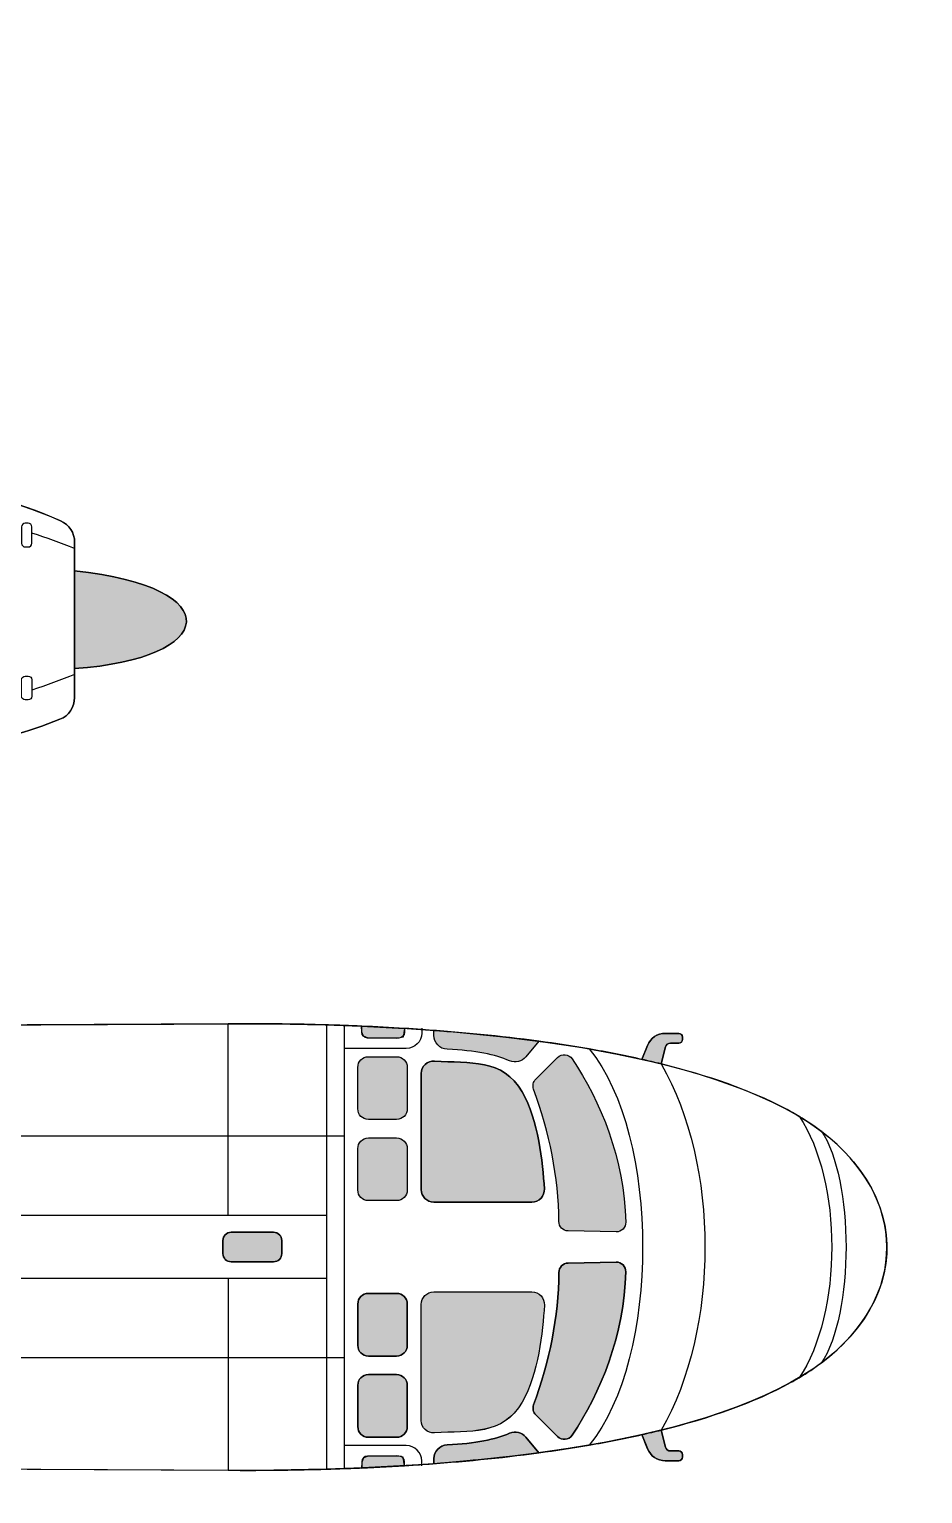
# Model space of a CAD drawing. Extents: x 65 to 351, y 40 to 244.
# Drawn here: x 262.71 to 282.08, y 108.03 to 139.77 of the extents above; entities that cross this region are included whole.
import ezdxf

# ---------------------------------------------------------------- set-up
doc = ezdxf.new("R2010")
doc.units = 0
doc.header["$MEASUREMENT"] = 0
doc.layers.add('4-VIEW', color=7, linetype='CONTINUOUS')
doc.layers.add('SOLIDS', color=7, linetype='CONTINUOUS')

msp = doc.modelspace()

# ---------------------------------------------------------------- hatches: boundary and pattern name
at = {"layer": 'SOLIDS'}
h = msp.add_hatch(color=252, dxfattribs=at)
edge = h.paths.add_edge_path()
edge.add_spline(control_points=[(263.689, 128.033), (263.689, 128.033), (263.689, 125.915), (263.689, 125.915), (266.785, 126.121), (267.055, 127.677), (263.689, 128.033)], knot_values=[0, 0, 0, 0, 1, 1, 1, 2, 2, 2, 2], degree=3, periodic=1)
for points in [[(269.914, 118.034), (269.907, 118.165), (270.845, 118.116), (270.812, 117.927), (270.678, 117.897), (270.053, 117.907), (269.951, 117.945)], [(269.914, 108.718), (269.907, 108.587), (270.845, 108.636), (270.812, 108.826), (270.678, 108.855), (270.053, 108.846), (269.951, 108.809)]]:
    msp.add_hatch(color=254, dxfattribs=at).paths.add_polyline_path(points)
h = msp.add_hatch(color=254, dxfattribs=at)
edge = h.paths.add_edge_path()
edge.add_spline(control_points=[(273.758, 117.839), (273.007, 117.94), (272.24, 118.017), (271.478, 118.073), (271.478, 118.073), (271.478, 118.022), (271.478, 118.022), (271.478, 118.022), (271.478, 117.966), (271.478, 117.966), (271.478, 117.804), (271.607, 117.67), (271.77, 117.664), (272.385, 117.64), (272.811, 117.547), (273.122, 117.412), (273.248, 117.359), (273.389, 117.392), (273.476, 117.498), (273.476, 117.498), (273.758, 117.839), (273.758, 117.839)], knot_values=[0, 0, 0, 0, 1, 1, 1, 2, 2, 2, 3, 3, 3, 4, 4, 4, 5, 5, 5, 6, 6, 6, 7, 7, 7, 7], degree=3, periodic=1)
h = msp.add_hatch(color=252, dxfattribs=at)
edge = h.paths.add_edge_path()
edge.add_spline(control_points=[(276.497, 118.008), (276.324, 118.008), (276.176, 117.908), (276.112, 117.748), (276.112, 117.748), (275.992, 117.445), (275.992, 117.445), (276.131, 117.414), (276.269, 117.381), (276.406, 117.347), (276.406, 117.347), (276.501, 117.713), (276.501, 117.713), (276.513, 117.763), (276.557, 117.798), (276.609, 117.798), (276.609, 117.798), (276.789, 117.798), (276.789, 117.798), (276.833, 117.798), (276.869, 117.833), (276.869, 117.878), (276.869, 117.878), (276.869, 117.928), (276.869, 117.928), (276.869, 117.972), (276.833, 118.008), (276.789, 118.008), (276.789, 118.008), (276.497, 118.008), (276.497, 118.008)], knot_values=[0, 0, 0, 0, 1, 1, 1, 2, 2, 2, 3, 3, 3, 4, 4, 4, 5, 5, 5, 6, 6, 6, 7, 7, 7, 8, 8, 8, 9, 9, 9, 10, 10, 10, 10], degree=3, periodic=1)
h = msp.add_hatch(color=254, dxfattribs=at)
edge = h.paths.add_edge_path()
edge.add_spline(control_points=[(269.83, 117.269), (269.83, 117.269), (269.83, 116.374), (269.83, 116.374), (269.83, 116.246), (269.934, 116.142), (270.061, 116.142), (270.061, 116.142), (270.672, 116.142), (270.672, 116.142), (270.8, 116.142), (270.904, 116.246), (270.904, 116.374), (270.904, 116.374), (270.904, 117.269), (270.904, 117.269), (270.904, 117.397), (270.8, 117.501), (270.672, 117.501), (270.672, 117.501), (270.061, 117.501), (270.061, 117.501), (269.934, 117.501), (269.83, 117.397), (269.83, 117.269)], knot_values=[0, 0, 0, 0, 1, 1, 1, 2, 2, 2, 3, 3, 3, 4, 4, 4, 5, 5, 5, 6, 6, 6, 7, 7, 7, 8, 8, 8, 8], degree=3, periodic=1)
h = msp.add_hatch(color=254, dxfattribs=at)
edge = h.paths.add_edge_path()
edge.add_spline(control_points=[(271.205, 117.137), (271.205, 117.137), (271.205, 114.622), (271.205, 114.622), (271.205, 114.473), (271.326, 114.351), (271.476, 114.351), (271.476, 114.351), (273.605, 114.351), (273.605, 114.351), (273.762, 114.351), (273.886, 114.483), (273.876, 114.639), (273.839, 115.212), (273.745, 116.13), (273.395, 116.738), (272.97, 117.476), (272.265, 117.353), (271.495, 117.407), (271.337, 117.418), (271.205, 117.294), (271.205, 117.137)], knot_values=[0, 0, 0, 0, 1, 1, 1, 2, 2, 2, 3, 3, 3, 4, 4, 4, 5, 5, 5, 6, 6, 6, 7, 7, 7, 7], degree=3, periodic=1)
h = msp.add_hatch(color=254, dxfattribs=at)
edge = h.paths.add_edge_path()
edge.add_spline(control_points=[(273.643, 116.799), (273.985, 115.856), (274.188, 114.899), (274.189, 113.933), (274.189, 113.82), (274.28, 113.728), (274.392, 113.726), (274.392, 113.726), (275.43, 113.707), (275.43, 113.707), (275.548, 113.704), (275.643, 113.799), (275.641, 113.918), (275.615, 115.27), (275.094, 116.541), (274.478, 117.454), (274.405, 117.563), (274.252, 117.578), (274.16, 117.485), (274.16, 117.485), (273.69, 117.016), (273.69, 117.016), (273.632, 116.958), (273.614, 116.876), (273.643, 116.799)], knot_values=[0, 0, 0, 0, 1, 1, 1, 2, 2, 2, 3, 3, 3, 4, 4, 4, 5, 5, 5, 6, 6, 6, 7, 7, 7, 8, 8, 8, 8], degree=3, periodic=1)
h = msp.add_hatch(color=254, dxfattribs=at)
edge = h.paths.add_edge_path()
edge.add_spline(control_points=[(269.83, 115.51), (269.83, 115.51), (269.83, 114.614), (269.83, 114.614), (269.83, 114.487), (269.934, 114.383), (270.061, 114.383), (270.061, 114.383), (270.672, 114.383), (270.672, 114.383), (270.8, 114.383), (270.904, 114.487), (270.904, 114.614), (270.904, 114.614), (270.904, 115.51), (270.904, 115.51), (270.904, 115.638), (270.8, 115.742), (270.672, 115.742), (270.672, 115.742), (270.061, 115.742), (270.061, 115.742), (269.934, 115.742), (269.83, 115.638), (269.83, 115.51)], knot_values=[0, 0, 0, 0, 1, 1, 1, 2, 2, 2, 3, 3, 3, 4, 4, 4, 5, 5, 5, 6, 6, 6, 7, 7, 7, 8, 8, 8, 8], degree=3, periodic=1)
h = msp.add_hatch(color=254, dxfattribs=at)
edge = h.paths.add_edge_path()
edge.add_spline(control_points=[(267.081, 113.697), (266.985, 113.697), (266.906, 113.619), (266.906, 113.521), (266.906, 113.521), (266.906, 113.234), (266.906, 113.234), (266.906, 113.138), (266.985, 113.058), (267.081, 113.058), (267.081, 113.058), (268.005, 113.058), (268.005, 113.058), (268.101, 113.058), (268.181, 113.138), (268.181, 113.234), (268.181, 113.234), (268.181, 113.521), (268.181, 113.521), (268.181, 113.619), (268.101, 113.697), (268.005, 113.697), (268.005, 113.697), (267.081, 113.697), (267.081, 113.697)], knot_values=[0, 0, 0, 0, 1, 1, 1, 2, 2, 2, 3, 3, 3, 4, 4, 4, 5, 5, 5, 6, 6, 6, 7, 7, 7, 8, 8, 8, 8], degree=3, periodic=1)
h = msp.add_hatch(color=254, dxfattribs=at)
edge = h.paths.add_edge_path()
edge.add_spline(control_points=[(274.189, 112.823), (274.188, 111.857), (273.985, 110.9), (273.643, 109.958), (273.614, 109.88), (273.632, 109.799), (273.69, 109.74), (273.69, 109.74), (274.16, 109.271), (274.16, 109.271), (274.252, 109.178), (274.405, 109.193), (274.478, 109.302), (275.094, 110.216), (275.615, 111.486), (275.641, 112.839), (275.643, 112.957), (275.548, 113.052), (275.43, 113.05), (275.43, 113.05), (274.392, 113.031), (274.392, 113.031), (274.28, 113.028), (274.189, 112.936), (274.189, 112.823)], knot_values=[0, 0, 0, 0, 1, 1, 1, 2, 2, 2, 3, 3, 3, 4, 4, 4, 5, 5, 5, 6, 6, 6, 7, 7, 7, 8, 8, 8, 8], degree=3, periodic=1)
h = msp.add_hatch(color=254, dxfattribs=at)
edge = h.paths.add_edge_path()
edge.add_spline(control_points=[(269.83, 112.141), (269.83, 112.141), (269.83, 111.246), (269.83, 111.246), (269.83, 111.119), (269.934, 111.014), (270.061, 111.014), (270.061, 111.014), (270.672, 111.014), (270.672, 111.014), (270.8, 111.014), (270.904, 111.119), (270.904, 111.246), (270.904, 111.246), (270.904, 112.141), (270.904, 112.141), (270.904, 112.269), (270.8, 112.374), (270.672, 112.374), (270.672, 112.374), (270.061, 112.374), (270.061, 112.374), (269.934, 112.374), (269.83, 112.269), (269.83, 112.141)], knot_values=[0, 0, 0, 0, 1, 1, 1, 2, 2, 2, 3, 3, 3, 4, 4, 4, 5, 5, 5, 6, 6, 6, 7, 7, 7, 8, 8, 8, 8], degree=3, periodic=1)
h = msp.add_hatch(color=254, dxfattribs=at)
edge = h.paths.add_edge_path()
edge.add_spline(control_points=[(271.476, 112.405), (271.326, 112.405), (271.205, 112.283), (271.205, 112.134), (271.205, 112.134), (271.205, 109.619), (271.205, 109.619), (271.205, 109.462), (271.337, 109.338), (271.495, 109.349), (272.265, 109.403), (272.97, 109.28), (273.395, 110.018), (273.745, 110.626), (273.839, 111.545), (273.876, 112.116), (273.886, 112.274), (273.762, 112.405), (273.605, 112.405), (273.605, 112.405), (271.476, 112.405), (271.476, 112.405)], knot_values=[0, 0, 0, 0, 1, 1, 1, 2, 2, 2, 3, 3, 3, 4, 4, 4, 5, 5, 5, 6, 6, 6, 7, 7, 7, 7], degree=3, periodic=1)
h = msp.add_hatch(color=254, dxfattribs=at)
edge = h.paths.add_edge_path()
edge.add_spline(control_points=[(269.83, 110.382), (269.83, 110.382), (269.83, 109.487), (269.83, 109.487), (269.83, 109.359), (269.934, 109.255), (270.061, 109.255), (270.061, 109.255), (270.672, 109.255), (270.672, 109.255), (270.8, 109.255), (270.904, 109.359), (270.904, 109.487), (270.904, 109.487), (270.904, 110.382), (270.904, 110.382), (270.904, 110.51), (270.8, 110.614), (270.672, 110.614), (270.672, 110.614), (270.061, 110.614), (270.061, 110.614), (269.934, 110.614), (269.83, 110.51), (269.83, 110.382)], knot_values=[0, 0, 0, 0, 1, 1, 1, 2, 2, 2, 3, 3, 3, 4, 4, 4, 5, 5, 5, 6, 6, 6, 7, 7, 7, 8, 8, 8, 8], degree=3, periodic=1)
h = msp.add_hatch(color=254, dxfattribs=at)
edge = h.paths.add_edge_path()
edge.add_spline(control_points=[(271.77, 109.092), (271.607, 109.086), (271.478, 108.953), (271.478, 108.79), (271.478, 108.79), (271.478, 108.682), (271.478, 108.682), (272.239, 108.74), (273.004, 108.816), (273.754, 108.917), (273.754, 108.917), (273.476, 109.258), (273.476, 109.258), (273.389, 109.363), (273.248, 109.398), (273.122, 109.343), (272.811, 109.21), (272.385, 109.117), (271.77, 109.092)], knot_values=[0, 0, 0, 0, 1, 1, 1, 2, 2, 2, 3, 3, 3, 4, 4, 4, 5, 5, 5, 6, 6, 6, 6], degree=3, periodic=1)
h = msp.add_hatch(color=252, dxfattribs=at)
edge = h.paths.add_edge_path()
edge.add_spline(control_points=[(275.991, 109.312), (275.991, 109.312), (276.112, 109.008), (276.112, 109.008), (276.176, 108.848), (276.324, 108.747), (276.497, 108.747), (276.497, 108.747), (276.789, 108.747), (276.789, 108.747), (276.833, 108.747), (276.869, 108.784), (276.869, 108.827), (276.869, 108.827), (276.869, 108.879), (276.869, 108.879), (276.869, 108.922), (276.833, 108.958), (276.789, 108.958), (276.789, 108.958), (276.609, 108.958), (276.609, 108.958), (276.557, 108.958), (276.513, 108.993), (276.501, 109.044), (276.501, 109.044), (276.411, 109.41), (276.411, 109.41), (276.273, 109.376), (276.133, 109.343), (275.991, 109.312)], knot_values=[0, 0, 0, 0, 1, 1, 1, 2, 2, 2, 3, 3, 3, 4, 4, 4, 5, 5, 5, 6, 6, 6, 7, 7, 7, 8, 8, 8, 9, 9, 9, 10, 10, 10, 10], degree=3, periodic=1)

# ---------------------------------------------------------------- linework, layer by layer
at = {"layer": '4-VIEW', "color": 250}
for points in [[(267.017, 114.062), (267.017, 118.216)], [(269.148, 118.193), (269.148, 108.563)], [(269.535, 118.179), (269.535, 108.577)], [(269.535, 115.779), (255.78, 115.779)], [(269.148, 114.062), (254.429, 114.062)], [(269.148, 112.695), (254.429, 112.695)], [(267.017, 112.695), (267.017, 108.54)], [(269.535, 110.978), (255.78, 110.978)]]:
    msp.add_lwpolyline(points, dxfattribs=at)
for points, knots in [([(256.077, 124.245), (255.062, 124.907), (253.611, 125.319), (251.883, 125.297), (251.883, 125.297), (247.511, 125.238), (247.511, 125.238), (246.776, 125.229), (246.204, 125.308), (246.211, 126.044), (246.211, 126.044), (246.23, 128.174), (246.23, 128.174), (246.234, 128.686), (246.559, 128.696), (247.006, 128.695), (247.006, 128.695), (251.389, 128.684), (251.389, 128.684), (252.516, 128.681), (253.58, 128.764), (254.62, 129.264), (255.469, 129.672), (255.827, 130.163), (256.522, 130.152), (258.95, 130.111), (261.159, 130.086), (263.382, 129.119), (263.573, 129.036), (263.689, 128.859), (263.689, 128.651), (263.689, 128.651), (263.689, 125.288), (263.689, 125.288), (263.689, 125.076), (263.567, 124.895), (263.37, 124.815), (261.997, 124.26), (260.486, 124.049), (258.927, 123.961), (258.927, 123.961), (256.876, 124.007), (256.876, 124.007), (256.876, 124.007), (256.813, 124.008), (256.813, 124.008)], [0, 0, 0, 0, 1, 1, 1, 2, 2, 2, 3, 3, 3, 4, 4, 4, 5, 5, 5, 6, 6, 6, 7, 7, 7, 8, 8, 8, 9, 9, 9, 10, 10, 10, 11, 11, 11, 12, 12, 12, 13, 13, 13, 14, 14, 14, 15, 15, 15, 15]), ([(262.683, 128.55), (262.683, 128.55), (262.62, 128.55), (262.62, 128.55), (262.576, 128.55), (262.54, 128.585), (262.54, 128.629), (262.54, 128.629), (262.54, 128.987), (262.54, 128.987), (262.54, 129.03), (262.576, 129.066), (262.62, 129.066), (262.62, 129.066), (262.683, 129.066), (262.683, 129.066), (262.726, 129.066), (262.762, 129.03), (262.762, 128.987), (262.762, 128.987), (262.762, 128.629), (262.762, 128.629), (262.762, 128.585), (262.726, 128.55), (262.683, 128.55), (262.683, 128.55), (262.683, 128.55), (262.683, 128.55)], [0, 0, 0, 0, 1, 1, 1, 2, 2, 2, 3, 3, 3, 4, 4, 4, 5, 5, 5, 6, 6, 6, 7, 7, 7, 8, 8, 8, 9, 9, 9, 9]), ([(262.683, 125.751), (262.683, 125.751), (262.62, 125.751), (262.62, 125.751), (262.576, 125.751), (262.54, 125.716), (262.54, 125.672), (262.54, 125.672), (262.54, 125.314), (262.54, 125.314), (262.54, 125.271), (262.576, 125.235), (262.62, 125.235), (262.62, 125.235), (262.683, 125.235), (262.683, 125.235), (262.726, 125.235), (262.762, 125.271), (262.762, 125.314), (262.762, 125.314), (262.762, 125.672), (262.762, 125.672), (262.762, 125.716), (262.726, 125.751), (262.683, 125.751), (262.683, 125.751), (262.683, 125.751), (262.683, 125.751)], [0, 0, 0, 0, 1, 1, 1, 2, 2, 2, 3, 3, 3, 4, 4, 4, 5, 5, 5, 6, 6, 6, 7, 7, 7, 8, 8, 8, 9, 9, 9, 9]), ([(242.79, 118.095), (242.79, 118.095), (267.279, 118.218), (267.279, 118.218), (271.023, 118.224), (276.2, 117.902), (279.099, 116.379), (281.951, 114.881), (282.08, 112.01), (279.215, 110.44), (276.34, 108.864), (271.073, 108.532), (267.279, 108.538), (267.279, 108.538), (242.79, 108.661), (242.79, 108.661)], [0, 0, 0, 0, 1, 1, 1, 2, 2, 2, 3, 3, 3, 4, 4, 4, 5, 5, 5, 5]), ([(271.215, 118.123), (271.215, 118.123), (271.215, 118.015), (271.215, 118.015), (271.215, 117.831), (271.065, 117.681), (270.88, 117.681), (270.88, 117.681), (269.535, 117.681), (269.535, 117.681)], [0, 0, 0, 0, 1, 1, 1, 2, 2, 2, 3, 3, 3, 3]), ([(270.845, 118.116), (270.845, 118.116), (270.845, 118.034), (270.845, 118.034), (270.845, 117.965), (270.788, 117.907), (270.717, 117.907), (270.717, 117.907), (270.041, 117.907), (270.041, 117.907), (269.971, 117.907), (269.914, 117.965), (269.914, 118.034), (269.914, 118.034), (269.914, 118.166), (269.914, 118.166)], [0, 0, 0, 0, 1, 1, 1, 2, 2, 2, 3, 3, 3, 4, 4, 4, 5, 5, 5, 5]), ([(273.754, 117.839), (273.754, 117.839), (273.476, 117.499), (273.476, 117.499), (273.389, 117.393), (273.248, 117.359), (273.122, 117.413), (272.811, 117.547), (272.385, 117.64), (271.77, 117.664), (271.607, 117.67), (271.478, 117.804), (271.478, 117.966), (271.478, 117.966), (271.478, 118.071), (271.478, 118.071)], [0, 0, 0, 0, 1, 1, 1, 2, 2, 2, 3, 3, 3, 4, 4, 4, 5, 5, 5, 5]), ([(275.991, 117.444), (275.991, 117.444), (276.112, 117.748), (276.112, 117.748), (276.176, 117.908), (276.324, 118.008), (276.497, 118.008), (276.497, 118.008), (276.789, 118.008), (276.789, 118.008), (276.833, 118.008), (276.869, 117.973), (276.869, 117.928), (276.869, 117.928), (276.869, 117.878), (276.869, 117.878), (276.869, 117.833), (276.833, 117.798), (276.789, 117.798), (276.789, 117.798), (276.609, 117.798), (276.609, 117.798), (276.557, 117.798), (276.513, 117.763), (276.501, 117.713), (276.501, 117.713), (276.411, 117.345), (276.411, 117.345)], [0, 0, 0, 0, 1, 1, 1, 2, 2, 2, 3, 3, 3, 4, 4, 4, 5, 5, 5, 6, 6, 6, 7, 7, 7, 8, 8, 8, 9, 9, 9, 9]), ([(270.672, 117.502), (270.672, 117.502), (270.061, 117.502), (270.061, 117.502), (269.934, 117.502), (269.83, 117.397), (269.83, 117.269), (269.83, 117.269), (269.83, 116.374), (269.83, 116.374), (269.83, 116.246), (269.934, 116.142), (270.061, 116.142), (270.061, 116.142), (270.672, 116.142), (270.672, 116.142), (270.8, 116.142), (270.904, 116.246), (270.904, 116.374), (270.904, 116.374), (270.904, 117.269), (270.904, 117.269), (270.904, 117.397), (270.8, 117.502), (270.672, 117.502), (270.672, 117.502), (270.672, 117.502), (270.672, 117.502)], [0, 0, 0, 0, 1, 1, 1, 2, 2, 2, 3, 3, 3, 4, 4, 4, 5, 5, 5, 6, 6, 6, 7, 7, 7, 8, 8, 8, 9, 9, 9, 9]), ([(271.495, 117.407), (272.265, 117.353), (272.97, 117.476), (273.395, 116.738), (273.745, 116.13), (273.839, 115.212), (273.876, 114.639), (273.886, 114.483), (273.762, 114.351), (273.605, 114.351), (273.605, 114.351), (271.476, 114.351), (271.476, 114.351), (271.326, 114.351), (271.205, 114.473), (271.205, 114.622), (271.205, 114.622), (271.205, 117.137), (271.205, 117.137), (271.205, 117.294), (271.337, 117.418), (271.495, 117.407), (271.495, 117.407), (271.495, 117.407), (271.495, 117.407)], [0, 0, 0, 0, 1, 1, 1, 2, 2, 2, 3, 3, 3, 4, 4, 4, 5, 5, 5, 6, 6, 6, 7, 7, 7, 8, 8, 8, 8]), ([(274.392, 113.726), (274.392, 113.726), (275.43, 113.707), (275.43, 113.707), (275.548, 113.704), (275.643, 113.799), (275.641, 113.918), (275.615, 115.27), (275.094, 116.541), (274.478, 117.454), (274.405, 117.563), (274.252, 117.578), (274.16, 117.485), (274.16, 117.485), (273.69, 117.016), (273.69, 117.016), (273.632, 116.958), (273.614, 116.876), (273.643, 116.799), (273.985, 115.856), (274.188, 114.899), (274.189, 113.933), (274.189, 113.82), (274.28, 113.728), (274.392, 113.726), (274.392, 113.726), (274.392, 113.726), (274.392, 113.726)], [0, 0, 0, 0, 1, 1, 1, 2, 2, 2, 3, 3, 3, 4, 4, 4, 5, 5, 5, 6, 6, 6, 7, 7, 7, 8, 8, 8, 9, 9, 9, 9]), ([(270.672, 115.742), (270.672, 115.742), (270.061, 115.742), (270.061, 115.742), (269.934, 115.742), (269.83, 115.638), (269.83, 115.51), (269.83, 115.51), (269.83, 114.614), (269.83, 114.614), (269.83, 114.487), (269.934, 114.383), (270.061, 114.383), (270.061, 114.383), (270.672, 114.383), (270.672, 114.383), (270.8, 114.383), (270.904, 114.487), (270.904, 114.614), (270.904, 114.614), (270.904, 115.51), (270.904, 115.51), (270.904, 115.638), (270.8, 115.742), (270.672, 115.742), (270.672, 115.742), (270.672, 115.742), (270.672, 115.742)], [0, 0, 0, 0, 1, 1, 1, 2, 2, 2, 3, 3, 3, 4, 4, 4, 5, 5, 5, 6, 6, 6, 7, 7, 7, 8, 8, 8, 9, 9, 9, 9]), ([(266.906, 113.522), (266.906, 113.619), (266.985, 113.697), (267.081, 113.697), (267.081, 113.697), (268.005, 113.697), (268.005, 113.697), (268.101, 113.697), (268.181, 113.619), (268.181, 113.522), (268.181, 113.522), (268.181, 113.234), (268.181, 113.234), (268.181, 113.138), (268.101, 113.059), (268.005, 113.059), (268.005, 113.059), (267.081, 113.059), (267.081, 113.059), (266.985, 113.059), (266.906, 113.138), (266.906, 113.234), (266.906, 113.234), (266.906, 113.522), (266.906, 113.522), (266.906, 113.522), (266.906, 113.522), (266.906, 113.522)], [0, 0, 0, 0, 1, 1, 1, 2, 2, 2, 3, 3, 3, 4, 4, 4, 5, 5, 5, 6, 6, 6, 7, 7, 7, 8, 8, 8, 9, 9, 9, 9]), ([(274.392, 113.031), (274.392, 113.031), (275.43, 113.05), (275.43, 113.05), (275.548, 113.053), (275.643, 112.957), (275.641, 112.839), (275.615, 111.486), (275.094, 110.216), (274.478, 109.302), (274.405, 109.193), (274.252, 109.178), (274.16, 109.271), (274.16, 109.271), (273.69, 109.74), (273.69, 109.74), (273.632, 109.799), (273.614, 109.88), (273.643, 109.958), (273.985, 110.9), (274.188, 111.857), (274.189, 112.823), (274.189, 112.936), (274.28, 113.028), (274.392, 113.031), (274.392, 113.031), (274.392, 113.031), (274.392, 113.031)], [0, 0, 0, 0, 1, 1, 1, 2, 2, 2, 3, 3, 3, 4, 4, 4, 5, 5, 5, 6, 6, 6, 7, 7, 7, 8, 8, 8, 9, 9, 9, 9]), ([(270.672, 111.014), (270.672, 111.014), (270.061, 111.014), (270.061, 111.014), (269.934, 111.014), (269.83, 111.119), (269.83, 111.246), (269.83, 111.246), (269.83, 112.142), (269.83, 112.142), (269.83, 112.269), (269.934, 112.374), (270.061, 112.374), (270.061, 112.374), (270.672, 112.374), (270.672, 112.374), (270.8, 112.374), (270.904, 112.269), (270.904, 112.142), (270.904, 112.142), (270.904, 111.246), (270.904, 111.246), (270.904, 111.119), (270.8, 111.014), (270.672, 111.014), (270.672, 111.014), (270.672, 111.014), (270.672, 111.014)], [0, 0, 0, 0, 1, 1, 1, 2, 2, 2, 3, 3, 3, 4, 4, 4, 5, 5, 5, 6, 6, 6, 7, 7, 7, 8, 8, 8, 9, 9, 9, 9]), ([(271.495, 109.349), (272.265, 109.403), (272.97, 109.281), (273.395, 110.018), (273.745, 110.626), (273.839, 111.545), (273.876, 112.116), (273.886, 112.274), (273.762, 112.405), (273.605, 112.405), (273.605, 112.405), (271.476, 112.405), (271.476, 112.405), (271.326, 112.405), (271.205, 112.283), (271.205, 112.134), (271.205, 112.134), (271.205, 109.619), (271.205, 109.619), (271.205, 109.462), (271.337, 109.338), (271.495, 109.349), (271.495, 109.349), (271.495, 109.349), (271.495, 109.349)], [0, 0, 0, 0, 1, 1, 1, 2, 2, 2, 3, 3, 3, 4, 4, 4, 5, 5, 5, 6, 6, 6, 7, 7, 7, 8, 8, 8, 8]), ([(270.672, 109.255), (270.672, 109.255), (270.061, 109.255), (270.061, 109.255), (269.934, 109.255), (269.83, 109.359), (269.83, 109.487), (269.83, 109.487), (269.83, 110.382), (269.83, 110.382), (269.83, 110.51), (269.934, 110.614), (270.061, 110.614), (270.061, 110.614), (270.672, 110.614), (270.672, 110.614), (270.8, 110.614), (270.904, 110.51), (270.904, 110.382), (270.904, 110.382), (270.904, 109.487), (270.904, 109.487), (270.904, 109.359), (270.8, 109.255), (270.672, 109.255), (270.672, 109.255), (270.672, 109.255), (270.672, 109.255)], [0, 0, 0, 0, 1, 1, 1, 2, 2, 2, 3, 3, 3, 4, 4, 4, 5, 5, 5, 6, 6, 6, 7, 7, 7, 8, 8, 8, 9, 9, 9, 9]), ([(273.754, 108.917), (273.754, 108.917), (273.476, 109.258), (273.476, 109.258), (273.389, 109.363), (273.248, 109.398), (273.122, 109.343), (272.811, 109.21), (272.385, 109.117), (271.77, 109.092), (271.607, 109.086), (271.478, 108.953), (271.478, 108.79), (271.478, 108.79), (271.478, 108.685), (271.478, 108.685)], [0, 0, 0, 0, 1, 1, 1, 2, 2, 2, 3, 3, 3, 4, 4, 4, 5, 5, 5, 5]), ([(275.991, 109.313), (275.991, 109.313), (276.112, 109.009), (276.112, 109.009), (276.176, 108.848), (276.324, 108.748), (276.497, 108.748), (276.497, 108.748), (276.789, 108.748), (276.789, 108.748), (276.833, 108.748), (276.869, 108.784), (276.869, 108.827), (276.869, 108.827), (276.869, 108.879), (276.869, 108.879), (276.869, 108.923), (276.833, 108.958), (276.789, 108.958), (276.789, 108.958), (276.609, 108.958), (276.609, 108.958), (276.557, 108.958), (276.513, 108.993), (276.501, 109.044), (276.501, 109.044), (276.411, 109.41), (276.411, 109.41)], [0, 0, 0, 0, 1, 1, 1, 2, 2, 2, 3, 3, 3, 4, 4, 4, 5, 5, 5, 6, 6, 6, 7, 7, 7, 8, 8, 8, 9, 9, 9, 9]), ([(271.215, 108.633), (271.215, 108.633), (271.215, 108.741), (271.215, 108.741), (271.215, 108.926), (271.065, 109.076), (270.88, 109.076), (270.88, 109.076), (269.535, 109.076), (269.535, 109.076)], [0, 0, 0, 0, 1, 1, 1, 2, 2, 2, 3, 3, 3, 3]), ([(270.845, 108.64), (270.845, 108.64), (270.845, 108.722), (270.845, 108.722), (270.845, 108.792), (270.788, 108.849), (270.717, 108.849), (270.717, 108.849), (270.041, 108.849), (270.041, 108.849), (269.971, 108.849), (269.914, 108.792), (269.914, 108.722), (269.914, 108.722), (269.914, 108.59), (269.914, 108.59)], [0, 0, 0, 0, 1, 1, 1, 2, 2, 2, 3, 3, 3, 4, 4, 4, 5, 5, 5, 5])]:
    msp.add_open_spline(points, degree=3, knots=knots, dxfattribs=at)
for points in [[(263.689, 128.513), (263.391, 128.635), (263.082, 128.748), (262.762, 128.852)], [(263.689, 128.033), (267.055, 127.677), (266.785, 126.121), (263.689, 125.915)], [(263.689, 125.788), (263.391, 125.665), (263.082, 125.553), (262.762, 125.448)], [(274.848, 117.671), (276.392, 115.784), (276.392, 110.972), (274.848, 109.085)], [(276.411, 117.345), (277.673, 115.143), (277.673, 111.613), (276.411, 109.41)], [(279.398, 116.213), (280.344, 114.818), (280.344, 111.938), (279.398, 110.543)], [(279.878, 115.899), (280.596, 114.842), (280.596, 111.915), (279.878, 110.858)]]:
    msp.add_open_spline(points, degree=3, dxfattribs=at)
at = {"layer": 'SOLIDS'}
for points in [[(269.914, 118.034), (269.907, 118.165), (270.845, 118.116), (270.812, 117.927), (270.678, 117.897), (270.053, 117.907), (269.951, 117.945), (269.914, 118.034)], [(269.914, 108.718), (269.907, 108.587), (270.845, 108.636), (270.812, 108.826), (270.678, 108.855), (270.053, 108.846), (269.951, 108.809), (269.914, 108.718)]]:
    msp.add_lwpolyline(points, dxfattribs=at)
for points, knots in [([(198.83, 114.729), (198.83, 114.729), (199.328, 127.495), (199.328, 127.495), (199.328, 127.495), (199.57, 133.624), (199.57, 133.624), (199.576, 133.792), (199.688, 133.933), (199.851, 133.978), (202.298, 134.641), (204.24, 134.8), (205.749, 134.255), (205.974, 134.484), (206.335, 134.434), (206.365, 133.855), (206.365, 133.855), (206.376, 133.652), (206.376, 133.652), (206.376, 133.652), (207.298, 115.953), (207.298, 115.953), (207.298, 115.953), (207.628, 115.974), (207.628, 115.974), (209.893, 116.522), (212.258, 117.012), (214.819, 117.325), (216.662, 117.549), (218.607, 117.682), (220.689, 117.678), (220.689, 117.678), (233.032, 117.867), (233.032, 117.867), (233.032, 117.867), (236.773, 117.924), (236.773, 117.924), (236.773, 117.924), (243.094, 118.02), (243.094, 118.02), (243.028, 118.032), (242.963, 118.044), (242.901, 118.056), (242.865, 118.062), (242.833, 118.076), (242.806, 118.095), (242.743, 118.139), (242.704, 118.21), (242.704, 118.29), (242.704, 118.29), (242.699, 124.32), (242.699, 124.32), (242.699, 124.509), (242.591, 124.671), (242.417, 124.745), (240.686, 125.477), (240.641, 128.41), (242.287, 129.256), (242.488, 129.359), (242.617, 129.534), (242.657, 129.755), (242.657, 129.755), (242.674, 129.848), (242.674, 129.848), (242.674, 129.848), (245.49, 145.554), (245.49, 145.554), (245.49, 145.554), (246.931, 153.59), (246.931, 153.59), (246.931, 153.59), (246.775, 153.59), (246.775, 153.59), (246.685, 153.59), (246.618, 153.67), (246.633, 153.758), (246.633, 153.758), (247.845, 160.5), (247.845, 160.5), (247.858, 160.571), (247.921, 160.621), (247.992, 160.618), (247.992, 160.618), (248.189, 160.609), (248.189, 160.609), (248.189, 160.609), (249.793, 169.558), (249.793, 169.558), (249.793, 169.558), (249.841, 169.824), (249.841, 169.824), (249.841, 169.824), (249.851, 169.881), (249.851, 169.881), (249.888, 170.089), (249.974, 170.273), (250.099, 170.424), (250.152, 170.487), (250.212, 170.544), (250.278, 170.594), (250.364, 170.66), (250.462, 170.715), (250.569, 170.758), (250.569, 170.758), (254.019, 172.117), (254.019, 172.117), (254.355, 172.249), (254.697, 172.29), (255.023, 172.256), (255.346, 172.222), (255.653, 172.114), (255.922, 171.946), (256.437, 171.623), (256.814, 171.081), (256.897, 170.424), (256.909, 170.332), (256.915, 170.238), (256.915, 170.143), (256.915, 170.143), (256.914, 169.785), (256.914, 169.785), (256.914, 169.785), (256.873, 139.995), (256.873, 139.995), (256.873, 139.995), (257.002, 139.995), (257.002, 139.995), (257.437, 139.995), (257.987, 139.542), (257.634, 139.542), (257.634, 139.542), (256.871, 139.542), (256.871, 139.542), (256.871, 139.542), (256.868, 136.628), (256.868, 136.628), (256.868, 136.628), (256.908, 136.627), (256.908, 136.627), (256.975, 136.626), (257.029, 136.57), (257.03, 136.505), (257.03, 136.505), (257.057, 134.227), (257.057, 134.227), (257.058, 134.16), (257.004, 134.108), (256.938, 134.109), (256.938, 134.109), (256.864, 134.11), (256.864, 134.11), (256.864, 134.11), (256.862, 132.6), (256.862, 132.6), (256.862, 132.6), (256.861, 131.636), (256.861, 131.636), (256.861, 131.636), (256.859, 130.376), (256.859, 130.376), (257.042, 130.362), (257.17, 130.314), (257.222, 130.139), (259.378, 130.098), (261.374, 129.992), (263.382, 129.119), (263.573, 129.036), (263.689, 128.859), (263.689, 128.651), (263.689, 128.651), (263.689, 128.512), (263.689, 128.512), (263.689, 128.512), (263.689, 128.033), (263.689, 128.033), (267.055, 127.677), (266.785, 126.121), (263.689, 125.915), (263.689, 125.915), (263.689, 125.788), (263.689, 125.788), (263.689, 125.788), (263.689, 125.288), (263.689, 125.288), (263.689, 125.076), (263.567, 124.895), (263.37, 124.815), (261.997, 124.26), (260.486, 124.049), (258.927, 123.961), (258.927, 123.961), (256.876, 124.007), (256.876, 124.007), (256.876, 124.007), (256.862, 124.007), (256.862, 124.007), (256.862, 124.007), (256.853, 120.932), (256.853, 120.932), (256.853, 120.932), (256.853, 120.571), (256.853, 120.571), (256.853, 120.528), (256.826, 120.491), (256.785, 120.478), (256.785, 120.478), (256.698, 120.452), (256.698, 120.452), (256.656, 120.439), (256.629, 120.403), (256.629, 120.361), (256.629, 120.361), (256.629, 120.058), (256.629, 120.058), (256.629, 120.058), (256.629, 119.756), (256.629, 119.756), (256.629, 119.714), (256.654, 119.678), (256.694, 119.665), (256.694, 119.665), (256.789, 119.632), (256.789, 119.632), (256.827, 119.618), (256.853, 119.583), (256.853, 119.541), (256.853, 119.541), (256.853, 119.224), (256.853, 119.224), (256.853, 119.224), (256.853, 118.287), (256.853, 118.287), (256.853, 118.245), (256.849, 118.205), (256.841, 118.165), (256.841, 118.165), (267.017, 118.216), (267.017, 118.216), (267.017, 118.216), (267.279, 118.218), (267.279, 118.218), (267.871, 118.218), (268.499, 118.212), (269.148, 118.192), (269.276, 118.189), (269.405, 118.185), (269.535, 118.179), (269.661, 118.176), (269.787, 118.17), (269.914, 118.166), (270.222, 118.152), (270.532, 118.136), (270.845, 118.116), (270.968, 118.109), (271.091, 118.101), (271.215, 118.092), (272.062, 118.034), (272.918, 117.952), (273.754, 117.839), (274.123, 117.789), (274.489, 117.733), (274.848, 117.671), (275.237, 117.604), (275.619, 117.529), (275.991, 117.444), (275.991, 117.444), (276.112, 117.748), (276.112, 117.748), (276.176, 117.908), (276.324, 118.008), (276.497, 118.008), (276.497, 118.008), (276.789, 118.008), (276.789, 118.008), (276.833, 118.008), (276.869, 117.972), (276.869, 117.928), (276.869, 117.928), (276.869, 117.878), (276.869, 117.878), (276.869, 117.833), (276.833, 117.798), (276.789, 117.798), (276.789, 117.798), (276.609, 117.798), (276.609, 117.798), (276.557, 117.798), (276.513, 117.763), (276.501, 117.713), (276.501, 117.713), (276.411, 117.346), (276.411, 117.346), (277.419, 117.096), (278.338, 116.778), (279.099, 116.379), (279.203, 116.324), (279.304, 116.268), (279.4, 116.209), (279.577, 116.103), (279.742, 115.991), (279.895, 115.874), (281.75, 114.452), (281.795, 112.309), (279.887, 110.871), (279.737, 110.758), (279.574, 110.649), (279.399, 110.545), (279.399, 110.544), (279.399, 110.543), (279.397, 110.543), (279.338, 110.508), (279.277, 110.474), (279.215, 110.439), (278.432, 110.01), (277.471, 109.673), (276.411, 109.41), (276.411, 109.41), (276.501, 109.044), (276.501, 109.044), (276.513, 108.993), (276.557, 108.958), (276.609, 108.958), (276.609, 108.958), (276.789, 108.958), (276.789, 108.958), (276.833, 108.958), (276.869, 108.922), (276.869, 108.879), (276.869, 108.879), (276.869, 108.827), (276.869, 108.827), (276.869, 108.784), (276.833, 108.747), (276.789, 108.747), (276.789, 108.747), (276.497, 108.747), (276.497, 108.747), (276.324, 108.747), (276.176, 108.848), (276.112, 109.008), (276.112, 109.008), (275.991, 109.312), (275.991, 109.312), (275.619, 109.227), (275.237, 109.152), (274.848, 109.085), (274.489, 109.023), (274.123, 108.967), (273.754, 108.917), (272.918, 108.804), (272.062, 108.722), (271.215, 108.664), (271.091, 108.655), (270.968, 108.647), (270.845, 108.64), (270.532, 108.62), (270.222, 108.605), (269.914, 108.59), (269.787, 108.585), (269.661, 108.58), (269.535, 108.577), (269.405, 108.571), (269.276, 108.567), (269.148, 108.563), (268.499, 108.545), (267.871, 108.537), (267.279, 108.538), (267.279, 108.538), (267.017, 108.54), (267.017, 108.54), (267.017, 108.54), (256.841, 108.591), (256.841, 108.591), (256.849, 108.552), (256.853, 108.511), (256.853, 108.469), (256.853, 108.469), (256.853, 107.531), (256.853, 107.531), (256.853, 107.531), (256.853, 107.215), (256.853, 107.215), (256.853, 107.173), (256.827, 107.138), (256.789, 107.124), (256.789, 107.124), (256.694, 107.091), (256.694, 107.091), (256.654, 107.077), (256.629, 107.042), (256.629, 107.001), (256.629, 107.001), (256.629, 106.698), (256.629, 106.698), (256.629, 106.698), (256.629, 106.396), (256.629, 106.396), (256.629, 106.353), (256.656, 106.316), (256.698, 106.304), (256.698, 106.304), (256.785, 106.277), (256.785, 106.277), (256.826, 106.265), (256.853, 106.228), (256.853, 106.186), (256.853, 106.186), (256.853, 105.825), (256.853, 105.825), (256.853, 105.825), (256.862, 102.748), (256.862, 102.748), (256.862, 102.748), (256.876, 102.749), (256.876, 102.749), (256.876, 102.749), (258.927, 102.795), (258.927, 102.795), (260.486, 102.707), (261.997, 102.496), (263.37, 101.94), (263.567, 101.861), (263.689, 101.68), (263.689, 101.468), (263.689, 101.468), (263.689, 100.967), (263.689, 100.967), (263.689, 100.967), (263.689, 100.841), (263.689, 100.841), (266.785, 100.635), (267.055, 99.079), (263.689, 98.723), (263.689, 98.723), (263.689, 98.243), (263.689, 98.243), (263.689, 98.243), (263.689, 98.105), (263.689, 98.105), (263.689, 97.897), (263.573, 97.719), (263.382, 97.637), (261.374, 96.762), (259.378, 96.658), (257.222, 96.616), (257.17, 96.442), (257.042, 96.393), (256.859, 96.38), (256.859, 96.38), (256.861, 95.12), (256.861, 95.12), (256.861, 95.12), (256.862, 94.156), (256.862, 94.156), (256.862, 94.156), (256.864, 92.646), (256.864, 92.646), (256.864, 92.646), (256.938, 92.647), (256.938, 92.647), (257.004, 92.648), (257.058, 92.595), (257.057, 92.529), (257.057, 92.529), (257.03, 90.251), (257.03, 90.251), (257.029, 90.185), (256.975, 90.13), (256.908, 90.129), (256.908, 90.129), (256.868, 90.129), (256.868, 90.129), (256.868, 90.129), (256.871, 87.213), (256.871, 87.213), (256.871, 87.213), (257.634, 87.213), (257.634, 87.213), (257.987, 87.213), (257.437, 86.76), (257.002, 86.76), (257.002, 86.76), (256.873, 86.76), (256.873, 86.76), (256.873, 86.76), (256.914, 56.971), (256.914, 56.971), (256.914, 56.971), (256.915, 56.613), (256.915, 56.613), (256.915, 56.517), (256.909, 56.423), (256.897, 56.331), (256.814, 55.675), (256.437, 55.133), (255.922, 54.811), (255.653, 54.642), (255.346, 54.534), (255.023, 54.499), (254.697, 54.466), (254.355, 54.507), (254.019, 54.639), (254.019, 54.639), (250.569, 55.998), (250.569, 55.998), (250.462, 56.04), (250.364, 56.095), (250.278, 56.162), (250.212, 56.212), (250.152, 56.269), (250.1, 56.331), (249.974, 56.482), (249.888, 56.667), (249.851, 56.875), (249.851, 56.875), (249.841, 56.932), (249.841, 56.932), (249.841, 56.932), (249.793, 57.198), (249.793, 57.198), (249.793, 57.198), (248.189, 66.147), (248.189, 66.147), (248.189, 66.147), (247.992, 66.138), (247.992, 66.138), (247.921, 66.135), (247.858, 66.184), (247.845, 66.256), (247.845, 66.256), (246.633, 72.997), (246.633, 72.997), (246.618, 73.086), (246.685, 73.166), (246.775, 73.166), (246.775, 73.166), (246.931, 73.166), (246.931, 73.166), (246.931, 73.166), (245.49, 81.202), (245.49, 81.202), (245.49, 81.202), (242.674, 96.906), (242.674, 96.906), (242.674, 96.906), (242.657, 97), (242.657, 97), (242.617, 97.223), (242.488, 97.396), (242.287, 97.5), (240.641, 98.346), (240.686, 101.28), (242.417, 102.011), (242.591, 102.085), (242.699, 102.246), (242.699, 102.436), (242.699, 102.436), (242.704, 108.465), (242.704, 108.465), (242.704, 108.547), (242.743, 108.618), (242.806, 108.661), (242.833, 108.68), (242.865, 108.694), (242.901, 108.7), (242.963, 108.712), (243.028, 108.724), (243.094, 108.737), (243.094, 108.737), (236.773, 108.833), (236.773, 108.833), (236.773, 108.833), (233.032, 108.89), (233.032, 108.89), (233.032, 108.89), (220.689, 109.078), (220.689, 109.078), (218.607, 109.074), (216.662, 109.207), (214.819, 109.431), (212.258, 109.744), (209.893, 110.233), (207.628, 110.782), (207.628, 110.782), (207.302, 110.886), (207.302, 110.886), (207.302, 110.886), (206.376, 93.104), (206.376, 93.104), (206.376, 93.104), (206.365, 92.9), (206.365, 92.9), (206.335, 92.322), (205.974, 92.272), (205.749, 92.502), (204.24, 91.956), (202.298, 92.115), (199.851, 92.778), (199.688, 92.823), (199.576, 92.963), (199.57, 93.133), (199.57, 93.133), (199.328, 99.26), (199.328, 99.26), (199.328, 99.26), (198.83, 112.028), (198.83, 112.028), (198.824, 112.159), (198.896, 112.296), (199.026, 112.323), (199.026, 112.323), (200.455, 112.619), (200.455, 112.619), (200.491, 112.628), (200.524, 112.639), (200.561, 112.639), (200.561, 112.639), (201.97, 112.639), (201.97, 112.639), (201.97, 112.639), (202.244, 112.639), (202.244, 112.639), (202.244, 112.639), (202.244, 112.781), (202.244, 112.781), (199.46, 112.883), (196.88, 113.071), (194.392, 113.296), (193.35, 113.39), (193.329, 113.364), (194.386, 113.459), (196.877, 113.685), (199.458, 113.872), (202.244, 113.975), (202.244, 113.975), (202.244, 114.117), (202.244, 114.117), (202.244, 114.117), (201.97, 114.117), (201.97, 114.117), (201.97, 114.117), (200.561, 114.117), (200.561, 114.117), (200.524, 114.117), (200.491, 114.128), (200.455, 114.136), (200.455, 114.136), (199.026, 114.434), (199.026, 114.434), (198.896, 114.46), (198.824, 114.597), (198.83, 114.729)], [0, 0, 0, 0, 1, 1, 1, 2, 2, 2, 3, 3, 3, 4, 4, 4, 5, 5, 5, 6, 6, 6, 7, 7, 7, 8, 8, 8, 9, 9, 9, 10, 10, 10, 11, 11, 11, 12, 12, 12, 13, 13, 13, 14, 14, 14, 15, 15, 15, 16, 16, 16, 17, 17, 17, 18, 18, 18, 19, 19, 19, 20, 20, 20, 21, 21, 21, 22, 22, 22, 23, 23, 23, 24, 24, 24, 25, 25, 25, 26, 26, 26, 27, 27, 27, 28, 28, 28, 29, 29, 29, 30, 30, 30, 31, 31, 31, 32, 32, 32, 33, 33, 33, 34, 34, 34, 35, 35, 35, 36, 36, 36, 37, 37, 37, 38, 38, 38, 39, 39, 39, 40, 40, 40, 41, 41, 41, 42, 42, 42, 43, 43, 43, 44, 44, 44, 45, 45, 45, 46, 46, 46, 47, 47, 47, 48, 48, 48, 49, 49, 49, 50, 50, 50, 51, 51, 51, 52, 52, 52, 53, 53, 53, 54, 54, 54, 55, 55, 55, 56, 56, 56, 57, 57, 57, 58, 58, 58, 59, 59, 59, 60, 60, 60, 61, 61, 61, 62, 62, 62, 63, 63, 63, 64, 64, 64, 65, 65, 65, 66, 66, 66, 67, 67, 67, 68, 68, 68, 69, 69, 69, 70, 70, 70, 71, 71, 71, 72, 72, 72, 73, 73, 73, 74, 74, 74, 75, 75, 75, 76, 76, 76, 77, 77, 77, 78, 78, 78, 79, 79, 79, 80, 80, 80, 81, 81, 81, 82, 82, 82, 83, 83, 83, 84, 84, 84, 85, 85, 85, 86, 86, 86, 87, 87, 87, 88, 88, 88, 89, 89, 89, 90, 90, 90, 91, 91, 91, 92, 92, 92, 93, 93, 93, 94, 94, 94, 95, 95, 95, 96, 96, 96, 97, 97, 97, 98, 98, 98, 99, 99, 99, 100, 100, 100, 101, 101, 101, 102, 102, 102, 103, 103, 103, 104, 104, 104, 105, 105, 105, 106, 106, 106, 107, 107, 107, 108, 108, 108, 109, 109, 109, 110, 110, 110, 111, 111, 111, 112, 112, 112, 113, 113, 113, 114, 114, 114, 115, 115, 115, 116, 116, 116, 117, 117, 117, 118, 118, 118, 119, 119, 119, 120, 120, 120, 121, 121, 121, 122, 122, 122, 123, 123, 123, 124, 124, 124, 125, 125, 125, 126, 126, 126, 127, 127, 127, 128, 128, 128, 129, 129, 129, 130, 130, 130, 131, 131, 131, 132, 132, 132, 133, 133, 133, 134, 134, 134, 135, 135, 135, 136, 136, 136, 137, 137, 137, 138, 138, 138, 139, 139, 139, 140, 140, 140, 141, 141, 141, 142, 142, 142, 143, 143, 143, 144, 144, 144, 145, 145, 145, 146, 146, 146, 147, 147, 147, 148, 148, 148, 149, 149, 149, 150, 150, 150, 151, 151, 151, 152, 152, 152, 153, 153, 153, 154, 154, 154, 155, 155, 155, 156, 156, 156, 157, 157, 157, 158, 158, 158, 159, 159, 159, 160, 160, 160, 161, 161, 161, 162, 162, 162, 163, 163, 163, 164, 164, 164, 165, 165, 165, 166, 166, 166, 167, 167, 167, 168, 168, 168, 169, 169, 169, 170, 170, 170, 171, 171, 171, 172, 172, 172, 173, 173, 173, 174, 174, 174, 175, 175, 175, 176, 176, 176, 177, 177, 177, 178, 178, 178, 179, 179, 179, 180, 180, 180, 181, 181, 181, 182, 182, 182, 183, 183, 183, 184, 184, 184, 185, 185, 185, 186, 186, 186, 187, 187, 187, 188, 188, 188, 189, 189, 189, 190, 190, 190, 191, 191, 191, 192, 192, 192, 193, 193, 193, 194, 194, 194, 195, 195, 195, 196, 196, 196, 197, 197, 197, 198, 198, 198, 199, 199, 199, 200, 200, 200, 201, 201, 201, 202, 202, 202, 203, 203, 203, 204, 204, 204, 205, 205, 205, 206, 206, 206, 207, 207, 207, 208, 208, 208, 209, 209, 209, 210, 210, 210, 211, 211, 211, 212, 212, 212, 213, 213, 213, 214, 214, 214, 215, 215, 215, 216, 216, 216, 217, 217, 217, 217]), ([(263.689, 128.033), (263.689, 128.033), (263.689, 125.915), (263.689, 125.915), (266.785, 126.121), (267.055, 127.677), (263.689, 128.033)], [0, 0, 0, 0, 1, 1, 1, 2, 2, 2, 2]), ([(273.758, 117.839), (273.007, 117.94), (272.24, 118.017), (271.478, 118.073), (271.478, 118.073), (271.478, 118.022), (271.478, 118.022), (271.478, 118.022), (271.478, 117.966), (271.478, 117.966), (271.478, 117.804), (271.607, 117.67), (271.77, 117.664), (272.385, 117.64), (272.811, 117.547), (273.122, 117.412), (273.248, 117.359), (273.389, 117.392), (273.476, 117.498), (273.476, 117.498), (273.758, 117.839), (273.758, 117.839)], [0, 0, 0, 0, 1, 1, 1, 2, 2, 2, 3, 3, 3, 4, 4, 4, 5, 5, 5, 6, 6, 6, 7, 7, 7, 7]), ([(276.497, 118.008), (276.324, 118.008), (276.176, 117.908), (276.112, 117.748), (276.112, 117.748), (275.992, 117.445), (275.992, 117.445), (276.131, 117.414), (276.269, 117.381), (276.406, 117.347), (276.406, 117.347), (276.501, 117.713), (276.501, 117.713), (276.513, 117.763), (276.557, 117.798), (276.609, 117.798), (276.609, 117.798), (276.789, 117.798), (276.789, 117.798), (276.833, 117.798), (276.869, 117.833), (276.869, 117.878), (276.869, 117.878), (276.869, 117.928), (276.869, 117.928), (276.869, 117.972), (276.833, 118.008), (276.789, 118.008), (276.789, 118.008), (276.497, 118.008), (276.497, 118.008)], [0, 0, 0, 0, 1, 1, 1, 2, 2, 2, 3, 3, 3, 4, 4, 4, 5, 5, 5, 6, 6, 6, 7, 7, 7, 8, 8, 8, 9, 9, 9, 10, 10, 10, 10]), ([(269.83, 117.269), (269.83, 117.269), (269.83, 116.374), (269.83, 116.374), (269.83, 116.246), (269.934, 116.142), (270.061, 116.142), (270.061, 116.142), (270.672, 116.142), (270.672, 116.142), (270.8, 116.142), (270.904, 116.246), (270.904, 116.374), (270.904, 116.374), (270.904, 117.269), (270.904, 117.269), (270.904, 117.397), (270.8, 117.501), (270.672, 117.501), (270.672, 117.501), (270.061, 117.501), (270.061, 117.501), (269.934, 117.501), (269.83, 117.397), (269.83, 117.269)], [0, 0, 0, 0, 1, 1, 1, 2, 2, 2, 3, 3, 3, 4, 4, 4, 5, 5, 5, 6, 6, 6, 7, 7, 7, 8, 8, 8, 8]), ([(271.205, 117.137), (271.205, 117.137), (271.205, 114.622), (271.205, 114.622), (271.205, 114.473), (271.326, 114.351), (271.476, 114.351), (271.476, 114.351), (273.605, 114.351), (273.605, 114.351), (273.762, 114.351), (273.886, 114.483), (273.876, 114.639), (273.839, 115.212), (273.745, 116.13), (273.395, 116.738), (272.97, 117.476), (272.265, 117.353), (271.495, 117.407), (271.337, 117.418), (271.205, 117.294), (271.205, 117.137)], [0, 0, 0, 0, 1, 1, 1, 2, 2, 2, 3, 3, 3, 4, 4, 4, 5, 5, 5, 6, 6, 6, 7, 7, 7, 7]), ([(273.643, 116.799), (273.985, 115.856), (274.188, 114.899), (274.189, 113.933), (274.189, 113.82), (274.28, 113.728), (274.392, 113.726), (274.392, 113.726), (275.43, 113.707), (275.43, 113.707), (275.548, 113.704), (275.643, 113.799), (275.641, 113.918), (275.615, 115.27), (275.094, 116.541), (274.478, 117.454), (274.405, 117.563), (274.252, 117.578), (274.16, 117.485), (274.16, 117.485), (273.69, 117.016), (273.69, 117.016), (273.632, 116.958), (273.614, 116.876), (273.643, 116.799)], [0, 0, 0, 0, 1, 1, 1, 2, 2, 2, 3, 3, 3, 4, 4, 4, 5, 5, 5, 6, 6, 6, 7, 7, 7, 8, 8, 8, 8]), ([(269.83, 115.51), (269.83, 115.51), (269.83, 114.614), (269.83, 114.614), (269.83, 114.487), (269.934, 114.383), (270.061, 114.383), (270.061, 114.383), (270.672, 114.383), (270.672, 114.383), (270.8, 114.383), (270.904, 114.487), (270.904, 114.614), (270.904, 114.614), (270.904, 115.51), (270.904, 115.51), (270.904, 115.638), (270.8, 115.742), (270.672, 115.742), (270.672, 115.742), (270.061, 115.742), (270.061, 115.742), (269.934, 115.742), (269.83, 115.638), (269.83, 115.51)], [0, 0, 0, 0, 1, 1, 1, 2, 2, 2, 3, 3, 3, 4, 4, 4, 5, 5, 5, 6, 6, 6, 7, 7, 7, 8, 8, 8, 8]), ([(267.081, 113.697), (266.985, 113.697), (266.906, 113.619), (266.906, 113.521), (266.906, 113.521), (266.906, 113.234), (266.906, 113.234), (266.906, 113.138), (266.985, 113.058), (267.081, 113.058), (267.081, 113.058), (268.005, 113.058), (268.005, 113.058), (268.101, 113.058), (268.181, 113.138), (268.181, 113.234), (268.181, 113.234), (268.181, 113.521), (268.181, 113.521), (268.181, 113.619), (268.101, 113.697), (268.005, 113.697), (268.005, 113.697), (267.081, 113.697), (267.081, 113.697)], [0, 0, 0, 0, 1, 1, 1, 2, 2, 2, 3, 3, 3, 4, 4, 4, 5, 5, 5, 6, 6, 6, 7, 7, 7, 8, 8, 8, 8]), ([(274.189, 112.823), (274.188, 111.857), (273.985, 110.9), (273.643, 109.958), (273.614, 109.88), (273.632, 109.799), (273.69, 109.74), (273.69, 109.74), (274.16, 109.271), (274.16, 109.271), (274.252, 109.178), (274.405, 109.193), (274.478, 109.302), (275.094, 110.216), (275.615, 111.486), (275.641, 112.839), (275.643, 112.957), (275.548, 113.052), (275.43, 113.05), (275.43, 113.05), (274.392, 113.031), (274.392, 113.031), (274.28, 113.028), (274.189, 112.936), (274.189, 112.823)], [0, 0, 0, 0, 1, 1, 1, 2, 2, 2, 3, 3, 3, 4, 4, 4, 5, 5, 5, 6, 6, 6, 7, 7, 7, 8, 8, 8, 8]), ([(269.83, 112.141), (269.83, 112.141), (269.83, 111.246), (269.83, 111.246), (269.83, 111.119), (269.934, 111.014), (270.061, 111.014), (270.061, 111.014), (270.672, 111.014), (270.672, 111.014), (270.8, 111.014), (270.904, 111.119), (270.904, 111.246), (270.904, 111.246), (270.904, 112.141), (270.904, 112.141), (270.904, 112.269), (270.8, 112.374), (270.672, 112.374), (270.672, 112.374), (270.061, 112.374), (270.061, 112.374), (269.934, 112.374), (269.83, 112.269), (269.83, 112.141)], [0, 0, 0, 0, 1, 1, 1, 2, 2, 2, 3, 3, 3, 4, 4, 4, 5, 5, 5, 6, 6, 6, 7, 7, 7, 8, 8, 8, 8]), ([(271.476, 112.405), (271.326, 112.405), (271.205, 112.283), (271.205, 112.134), (271.205, 112.134), (271.205, 109.619), (271.205, 109.619), (271.205, 109.462), (271.337, 109.338), (271.495, 109.349), (272.265, 109.403), (272.97, 109.28), (273.395, 110.018), (273.745, 110.626), (273.839, 111.545), (273.876, 112.116), (273.886, 112.274), (273.762, 112.405), (273.605, 112.405), (273.605, 112.405), (271.476, 112.405), (271.476, 112.405)], [0, 0, 0, 0, 1, 1, 1, 2, 2, 2, 3, 3, 3, 4, 4, 4, 5, 5, 5, 6, 6, 6, 7, 7, 7, 7]), ([(269.83, 110.382), (269.83, 110.382), (269.83, 109.487), (269.83, 109.487), (269.83, 109.359), (269.934, 109.255), (270.061, 109.255), (270.061, 109.255), (270.672, 109.255), (270.672, 109.255), (270.8, 109.255), (270.904, 109.359), (270.904, 109.487), (270.904, 109.487), (270.904, 110.382), (270.904, 110.382), (270.904, 110.51), (270.8, 110.614), (270.672, 110.614), (270.672, 110.614), (270.061, 110.614), (270.061, 110.614), (269.934, 110.614), (269.83, 110.51), (269.83, 110.382)], [0, 0, 0, 0, 1, 1, 1, 2, 2, 2, 3, 3, 3, 4, 4, 4, 5, 5, 5, 6, 6, 6, 7, 7, 7, 8, 8, 8, 8]), ([(271.77, 109.092), (271.607, 109.086), (271.478, 108.953), (271.478, 108.79), (271.478, 108.79), (271.478, 108.682), (271.478, 108.682), (272.239, 108.74), (273.004, 108.816), (273.754, 108.917), (273.754, 108.917), (273.476, 109.258), (273.476, 109.258), (273.389, 109.363), (273.248, 109.398), (273.122, 109.343), (272.811, 109.21), (272.385, 109.117), (271.77, 109.092)], [0, 0, 0, 0, 1, 1, 1, 2, 2, 2, 3, 3, 3, 4, 4, 4, 5, 5, 5, 6, 6, 6, 6]), ([(275.991, 109.312), (275.991, 109.312), (276.112, 109.008), (276.112, 109.008), (276.176, 108.848), (276.324, 108.747), (276.497, 108.747), (276.497, 108.747), (276.789, 108.747), (276.789, 108.747), (276.833, 108.747), (276.869, 108.784), (276.869, 108.827), (276.869, 108.827), (276.869, 108.879), (276.869, 108.879), (276.869, 108.922), (276.833, 108.958), (276.789, 108.958), (276.789, 108.958), (276.609, 108.958), (276.609, 108.958), (276.557, 108.958), (276.513, 108.993), (276.501, 109.044), (276.501, 109.044), (276.411, 109.41), (276.411, 109.41), (276.273, 109.376), (276.133, 109.343), (275.991, 109.312)], [0, 0, 0, 0, 1, 1, 1, 2, 2, 2, 3, 3, 3, 4, 4, 4, 5, 5, 5, 6, 6, 6, 7, 7, 7, 8, 8, 8, 9, 9, 9, 10, 10, 10, 10])]:
    msp.add_open_spline(points, degree=3, knots=knots, dxfattribs=at)

doc.saveas('drawing.dxf')
